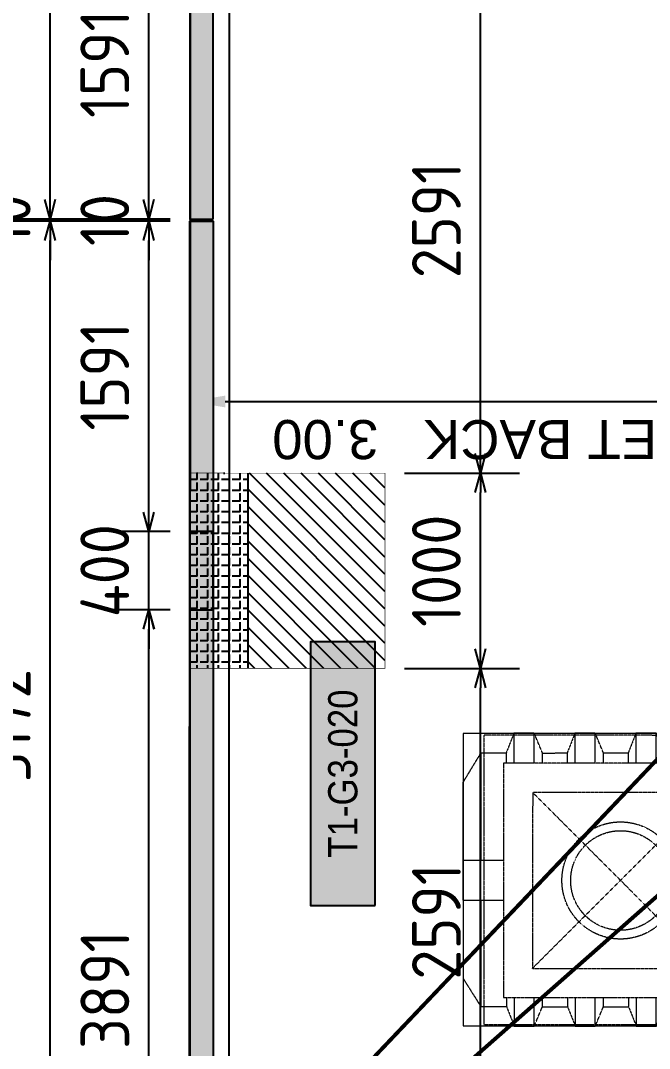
# Model space of a CAD drawing. Header units: centimetres. Extents: x -6122352 to 7132207, y -1694241 to 1947892.
# Drawn here: x 134102 to 137324, y -107326 to -102063 of the extents above; entities that cross this region are included whole.
import ezdxf
from ezdxf.enums import TextEntityAlignment as Align

# ---------------------------------------------------------------- set-up
doc = ezdxf.new("R2010")
doc.units = ezdxf.units.CM
doc.header["$MEASUREMENT"] = 0
doc.header["$PDMODE"] = 66
doc.header["$PDSIZE"] = 100
doc.linetypes.add('DASHED2', pattern=[0.375, 0.25, -0.125])
doc.linetypes.add('HIDDEN', pattern=[0.375, 0.25, -0.125])
for name, color, linetype, lineweight, true_color in [('08-Compound Wall-2', 6, 'Continuous', 25, 0xff00ff), ('23585-XR-AR-DAMAC PLOT LIMITS$0$1-End units', 7, 'Continuous', 5, 0xf8991e), ('23585-XR-AR-DAMAC PLOT LIMITS$0$1-Open Space', 7, 'Continuous', 5, 0x90cf5a)]:
    doc.layers.add(name, color=color, linetype=linetype, lineweight=lineweight, true_color=true_color)
for name, color, linetype in [('@MI-FOOTINGS', 7, 'Continuous'), ('@MI-REF LAYER', 7, 'Continuous'), ('@MI-TYPE-01', 30, 'Continuous'), ('@MI-TYPE-02', 6, 'Continuous'), ('PANEL-TAGS', 7, 'Continuous'), ('VD-WS-TEXT', 8, 'Continuous'), ('VD-WS-WATER TANK', 7, 'Continuous')]:
    doc.layers.add(name, color=color, linetype=linetype)
doc.layers.add('A-ANNO-TEXT', color=3, linetype='Continuous', lineweight=25)
doc.styles.add('PANELTAG_STYLE', font='arial.ttf')
doc.styles.add('Schueco-BEMSTIL', font='isocpeur.ttf', dxfattribs={"width": 0.9})
doc.styles.get("Standard").update_dxf_attribs({"font": 'arial.ttf'})
doc.dimstyles.new('MI- JWC-TXT-2.5 MM', dxfattribs={"dimscale": 1.5, "dimtxt": 2.5, "dimasz": 1, "dimexe": 2, "dimexo": 1, "dimgap": 1, "dimtad": 1, "dimdec": 0, "dimdsep": 46, "dimtxsty": 'Schueco-BEMSTIL', "dimblk": 'OPEN30', "dimcen": 0, "dimdle": 2, "dimclrd": 140, "dimclre": 8, "dimclrt": 40, "dimadec": 0, "dimazin": 2, "dimtfac": 1, "dimtdec": 0, "dimtix": 1, "dimtmove": 2, "dimatfit": 3, "dimldrblk": 'OPEN', "dimfxl": 2, "dimlwd": -1, "dimlwe": -1, "dimarcsym": 0})
doc.dimstyles.get("Standard").update_dxf_attribs({"dimtxt": 5, "dimasz": 0.5, "dimexe": 0.18, "dimexo": 0.0625, "dimgap": 0.09, "dimtad": 0, "dimtih": 1, "dimtoh": 1, "dimdec": 0, "dimzin": 0, "dimdsep": 46, "dimtxsty": 'Standard', "dimcen": 0.09, "dimadec": 0, "dimazin": 0, "dimtfac": 1, "dimtdec": 0, "dimtofl": 0, "dimtmove": 0, "dimatfit": 3, "dimfxl": 1, "dimtolj": 1, "dimtzin": 0, "dimarcsym": 0})

# ---------------------------------------------------------------- blocks, each defined once
blk = doc.blocks.new('23585-XR-AR-BOUNDARY WALLS AND SETBACKS')
at = {"layer": '08-Compound Wall-2'}
for points in [[(496545.2942134548, 2768939.473959669), (496562.9158801445, 2768923.328117771), (496568.9635689847, 2768929.928655439), (496573.0169715791, 2768934.352258272), (496577.0705717183, 2768938.776058423), (496581.1239700586, 2768943.199856612), (496585.1773700582, 2768947.623656611), (496589.2307700578, 2768952.047456612), (496593.2841700584, 2768956.471256611), (496597.3375700579, 2768960.895056612), (496601.3909715799, 2768965.318658272), (496607.5050130368, 2768971.991327045), (496589.8835430788, 2768988.137370344)], [(496545.1596726904, 2768939.327125022), (496580.5492999988, 2768906.899099999), (496580.6844134551, 2768907.046559668)]]:
    blk.add_lwpolyline(points, dxfattribs=at)
blk = doc.blocks.new('A$C9d9485f6')
at = {"layer": 'A-ANNO-TEXT', "rotation": 312.4881850805905}
blk.add_blockref('23585-XR-AR-BOUNDARY WALLS AND SETBACKS', (-2377088.534775567, -1504219.252137818), dxfattribs=at)
blk = doc.blocks.new('23585-XR-AR-DAMAC PLOT LIMITS')
at = {"layer": '23585-XR-AR-DAMAC PLOT LIMITS$0$1-End units', "color": 251, "true_color": 0x636466}
blk.add_lwpolyline([(496569.0373, 2768929.861099999), (496562.8545000004, 2768923.1131), (496545.1590999998, 2768939.3265), (496551.3422999997, 2768946.0747)], close=True, dxfattribs=at)
at = {"layer": '23585-XR-AR-DAMAC PLOT LIMITS$0$1-Open Space', "color": 251, "true_color": 0x636466}
blk.add_lwpolyline([(496562.8545000004, 2768923.1131), (496580.5493000001, 2768906.8991), (496578.5225, 2768904.6873), (496560.8280999996, 2768920.901699999), (496543.1322999997, 2768937.114499999), (496545.1590999998, 2768939.3265)], close=True, dxfattribs=at)
blk = doc.blocks.new('A$Cf093b529')
at = {"layer": 'A-ANNO-TEXT'}
blk.add_blockref('23585-XR-AR-DAMAC PLOT LIMITS', (-495391.9901121984, -2768603.441896566), dxfattribs=at)
blk = doc.blocks.new('WATER TANK-5G')
at = {"layer": 'VD-WS-WATER TANK', "color": 8, "linetype": 'HIDDEN', "lineweight": 0}
for p, q in [((-1250.001134479477, 750), (-1250.001134479477, -750)), ((-1250.001134479477, 750), (1250.001134479473, 750.0000000000073)), ((1250.001134479473, -750), (1250.001134479473, 750.0000000000073)), ((-1250.001134479477, 506.4072882397741), (-1159.487943448941, 649.9912085523538)), ((-1030.317381363468, 650.118273375927), (-1159.487943448941, 649.9912085523538)), ((-1030.33501070099, 650.0762170843009), (-1159.487943448028, 649.9912085537726)), ((-1159.487943448046, 104.2622760417398), (-1159.487943448046, 649.9912085537726)), ((-717.8173813634676, 650.3836400512264), (-846.9879434489412, 650.2565752276532)), ((-534.4881051635202, 650.3415837596003), (-405.3350107009901, 650.3415837596003)), ((-92.8350107009901, 650.2726107480521), (-221.9875152446839, 650.0289267772132)), ((219.6649892990063, 650.341583759604), (90.51189483647977, 650.341583759604)), ((532.1649892990099, 650.341583759604), (403.0118948364761, 650.341583759604)), ((844.6649892990099, 650.2327025967206), (715.5119202089954, 649.9890175606997)), ((1030.317381363468, 650.118273375927), (1159.487943448941, 649.9912085523538)), ((1030.33501070099, 650.0762170843009), (1159.487943448028, 649.9912085537726)), ((1159.487943448046, 104.2622760417398), (1159.487943448046, 649.9912085537726)), ((1250.001134479477, 506.4072882397704), (1159.487943448941, 649.9912085523538)), ((-1250.001134479477, 6.407288239774061), (-1250.001134479477, 506.4072882397741)), ((1250.001134479477, 6.407288239770423), (1250.001134479477, 506.4072882397704)), ((1250.001134479477, 6.407288239770423), (1250.001134479477, 506.4072882397704)), ((-1250.001134479477, 104.2622760417398), (-1250.001134479477, -97.85498780196576)), ((1250.001134479477, 104.2622760417398), (1250.001134479477, -97.85498780196576)), ((-1250.001134479477, 0), (-1250.001134479477, -500)), ((1250.001134479477, 0), (1250.001134479477, -500)), ((1250.001134479477, 0), (1250.001134479477, -500)), ((-1159.487943448941, -649.9666942819531), (-1159.487943448941, -97.85498780196576)), ((1159.487943448941, -649.4147271805778), (1159.487943448941, -97.85498780196576)), ((-1250.001134479477, -500), (-1159.487943448941, -649.9666942819531)), ((1250.001134479477, -500), (1159.487943448941, -649.4147271805778)), ((-1030.223625636183, -649.9259563589003), (-1159.487943448941, -649.9666942819531)), ((-717.8350107009901, -649.6186603031856), (-844.7006966823719, -649.7434578247448)), ((-532.1672582579631, -649.658416240407), (-405.3350107009901, -649.658416240407)), ((-92.80631768378589, -649.7273351141848), (-219.6666766012822, -649.9666942819567)), ((219.7076385924483, -649.7608572367899), (92.83288166340208, -649.7608572367899)), ((532.1649892990099, -649.4191101129363), (405.3327417420296, -649.6584162404033)), ((532.309836432134, -650.0063302019917), (532.1649892990099, -650.0066034984702)), ((844.6644062974592, -648.9922756636443), (717.8321587404789, -649.2315817911112)), ((1159.487943448941, -649.4147271805778), (1030.332741742033, -649.6584162404033)), ((1250.001134479473, -750), (-1250.001134479477, -750))]:
    blk.add_line(p, q, dxfattribs=at)
at = {"layer": 'VD-WS-WATER TANK', "color": 8, "linetype": 'HIDDEN', "lineweight": 0, "ltscale": 0.2}
for p, q in [((-5.37315663082699, 453.5452278794874), (894.6268433691729, -446.4547721205125)), ((894.626843369173, 453.5452278794874), (-5.373156630826884, -446.4547721205125))]:
    blk.add_line(p, q, dxfattribs=at)
at = {"layer": 'VD-WS-WATER TANK', "color": 8, "linetype": 'HIDDEN', "lineweight": 0}
for points in [[(-885.4456683969838, 104.2622760417325), (-886.4425025576202, 750.0000000000036), (-988.5597664013294, 750.0000000000036), (-1030.33501070099, 650.3415837596003), (-1030.33501070099, 104.2622760417325)], [(-988.5597664013294, 750.0000000000036), (-988.5597664013294, 104.2622760417325)], [(-846.0192791284171, 104.2622760417325), (-846.9881051635202, 650.3415837596003), (-886.4425025576202, 750.0000000000036)], [(-572.9456683969838, 104.2622760417362), (-573.9425025576202, 750.0000000000036), (-676.0597664013294, 750.0000000000036), (-717.8350107009901, 650.3415837596003), (-717.8350107009901, 104.2622760417362)], [(-676.0597664013294, 750.0000000000036), (-676.0597664013294, 104.2622760417362)], [(-533.5192791284171, 104.2622760417362), (-534.4881051635202, 650.3415837596003), (-573.9425025576202, 750.0000000000036)], [(-260.4456683969838, 104.2622760417362), (-261.4425025576202, 750.0000000000036), (-363.5597664013294, 750.0000000000036), (-405.3350107009901, 650.3415837596003), (-405.3350107009901, 104.2622760417362)], [(-363.5597664013294, 750.0000000000036), (-363.5597664013294, 104.2622760417362)], [(-221.0192791284171, 104.2622760417362), (-221.9881051635202, 650.3415837596003), (-261.4425025576202, 750.0000000000036)], [(51.26144853215979, 603.5452278794874), (51.05749744237983, 750.0000000000073), (-51.0597664013294, 750.0000000000073), (-92.8350107009901, 650.341583759604), (-92.8350107009901, 603.5452278794874)], [(-51.0597664013294, 750.0000000000073), (-51.0597664013294, 603.5452278794874)], [(90.57860255815893, 603.5452278794874), (90.51189483647977, 650.341583759604), (51.05749744237983, 750.0000000000073)], [(363.7614485321561, 603.5452278794874), (363.5574974423762, 750.0000000000073), (261.440233598667, 750.0000000000073), (219.6649892990063, 650.341583759604), (219.6649892990063, 603.5452278794874)], [(261.440233598667, 750.0000000000073), (261.440233598667, 603.5452278794874)], [(403.0786025581553, 603.5452278794874), (403.0118948364761, 650.341583759604), (363.5574974423762, 750.0000000000073)], [(676.2621950155126, 603.5452278794874), (676.0574974423798, 750.0000000000073), (573.9402335986706, 750.0000000000073), (532.1649892990099, 650.341583759604), (532.1649892990099, 603.5452278794874)], [(573.9402335986706, 750.0000000000073), (573.9402335986706, 603.5452278794874)], [(715.578602558159, 603.5452278794874), (715.5118948364798, 650.341583759604), (676.0574974423798, 750.0000000000073)], [(988.7835816781612, 603.5452278794874), (988.5574974423798, 750.0000000000073), (886.4402335986706, 750.0000000000073), (844.6649892990099, 650.341583759604), (844.6649892990099, 603.5452278794874)], [(886.4402335986706, 750.0000000000073), (886.4402335986706, 603.5452278794874)], [(1028.094918542531, 603.5452278794874), (1028.01189483648, 650.341583759604), (988.5574974423798, 750.0000000000073)], [(-155.373156630827, 104.2622760417398), (-1250.001134479477, 104.2622760417398), (-1250.001134479477, -97.85498780196576), (-155.373156630827, -97.85498780196576)], [(1044.626843369173, -97.85498780196576), (1250.001134479473, -97.85498780196576), (1250.001134479473, 104.2622760417398), (1044.626843369173, 104.2622760417398)], [(-1030.33501070099, -97.85498780197304), (-1030.33501070099, -649.658416240407), (-988.5597664013294, -750.0000000000036), (-884.1216556521795, -750.0000000000036), (-844.6672582579631, -649.658416240407), (-845.6347846805875, -97.85498780197304)], [(-988.5597664013294, -97.85498780197304), (-988.5597664013294, -750.0000000000036)], [(-884.1216556521795, -750.0000000000036), (-885.1173801805053, -97.85498780197304)], [(-717.8350107009901, -97.8549878019694), (-717.8350107009901, -649.658416240407), (-676.0597664013294, -750.0000000000036), (-571.6216556521795, -750.0000000000036), (-532.1672582579631, -649.658416240407), (-533.1347846805875, -97.8549878019694)], [(-676.0597664013294, -97.8549878019694), (-676.0597664013294, -750.0000000000036)], [(-571.6216556521795, -750.0000000000036), (-572.6173801805053, -97.8549878019694)], [(-405.3350107009901, -97.8549878019694), (-405.3350107009901, -649.658416240407), (-363.5597664013294, -750.0000000000036), (-259.1216556521795, -750.0000000000036), (-219.6672582579631, -649.658416240407), (-220.6347846805875, -97.8549878019694)], [(-363.5597664013294, -97.8549878019694), (-363.5597664013294, -750.0000000000036)], [(-259.1216556521795, -750.0000000000036), (-260.1173801805053, -97.8549878019694)], [(-92.8350107009901, -596.4547721205126), (-92.8350107009901, -649.6584162404033), (-51.0597664013294, -750), (53.37834434781689, -750), (92.83274174203325, -649.6584162404033), (92.76007233241864, -596.4547721205126)], [(-51.0597664013294, -596.4547721205126), (-51.0597664013294, -750)], [(53.37834434781689, -750), (53.17005371042653, -596.4547721205126)], [(219.6649892990063, -596.4547721205126), (219.6649892990063, -649.6584162404033), (261.440233598667, -750), (365.8783443478133, -750), (405.3327417420296, -649.6584162404033), (405.260072332415, -596.4547721205126)], [(261.440233598667, -596.4547721205126), (261.440233598667, -750)], [(365.8783443478133, -750), (365.6700537104251, -596.4547721205126)], [(532.1649892990099, -596.4547721205126), (532.1649892990099, -649.6584162404033), (573.9402335986706, -750), (678.3783443478205, -750), (717.8327417420369, -649.6584162404033), (717.7600723324223, -596.4547721205126)], [(573.9402335986706, -596.4547721205126), (573.9402335986706, -750)], [(678.3783443478205, -750), (678.1694037942582, -596.4547721205126)], [(844.6649892990063, -596.4547721205126), (844.6649892990063, -649.6584162404033), (886.440233598667, -750), (990.8783443478169, -750), (1030.332741742033, -649.6584162404033), (1030.239455022863, -596.4547721205126)], [(886.440233598667, -596.4547721205126), (886.440233598667, -750)], [(990.8783443478169, -750), (990.6439045426397, -596.4547721205126)]]:
    blk.add_lwpolyline(points, dxfattribs=at)
at = {"layer": 'VD-WS-WATER TANK', "color": 8, "linetype": 'HIDDEN', "lineweight": 0, "ltscale": 0.2}
for points in [[(-255.373156630827, -739.6584162404033), (1144.626843369173, -739.6584162404033), (1144.626843369173, 740.341583759604), (-255.373156630827, 740.341583759604)], [(-155.373156630827, -596.4547721205126), (1044.626843369173, -596.4547721205126), (1044.626843369173, 603.5452278794874), (-155.373156630827, 603.5452278794874)], [(-5.373156630826998, -446.4547721205126), (894.626843369173, -446.4547721205126), (894.626843369173, 453.5452278794874), (-5.373156630826998, 453.5452278794874)]]:
    blk.add_lwpolyline(points, close=True, dxfattribs=at)
at = {"layer": 'VD-WS-WATER TANK', "color": 8, "linetype": 'HIDDEN', "lineweight": 0}
for radius in [300, 255]:
    blk.add_circle((444.626843369173, 3.545227879487356), radius, dxfattribs=at)
blk = doc.blocks.new('A$Ceb9e94c1')
at = {"color": 1, "true_color": 0xeb0000, "const_width": 0.002999999999999999, "elevation": -6.17216293373952e-09}
blk.add_lwpolyline([(57.15008996985853, 0.0001124751288443804), (51.1500851358287, 7.498310878872871e-05), (45.15008030319586, 3.749225288629532e-05), (39.15007546870038, 2.328306436538696e-10), (33.15008298167959, 0.000245081027969718), (27.15007814904675, 0.0002075911033898592), (21.15007331501693, 0.0001700981520116329), (15.15006848284975, 0.0001326084602624178), (9.150063649285585, 9.511574171483517e-05), (0.0001499662175774574, 7.631350308656693e-05), (-4.656612873077393e-10, 24.00009564729407), (9.150196255650371, 24.00010210438631), (15.150053629186, 24.00000447989441), (21.15005846368149, 24.00004197331145), (27.15006329584867, 24.0000794630032), (33.15006812987849, 24.00011695548892), (39.15007296251133, 24.00015444681048), (45.15007779700682, 24.00019193906337), (51.15021774265915, 24.0000819703564), (57.15007511759177, 23.99998434912413), (66.30226173065603, 24.00018696463667), (66.30269426945597, 0.0001552847679704428)], close=True, dxfattribs=at)
at = {"layer": 'VD-WS-TEXT', "xscale": 0.0009999999999999996, "yscale": 0.0009999999999999996, "zscale": 0.0009999999999999996, "rotation": 359.9999831085835}
blk.add_blockref('WATER TANK-5G', (63.65228272136301, 21.99018400092609, -6.172162596103219e-09), dxfattribs=at)
blk = doc.blocks.new('*D447')
at = {"color": 0, "lineweight": -2, "transparency": 16777216}
for p, q in [((494380.5334508239, 2767879.424846213, 5.55048642961565e-09), (494380.5334508239, 2767879.75549553, 5.55048642961565e-09)), ((494383.5333295516, 2767879.441321992, 5.55048642961565e-09), (494383.5333295516, 2767879.75549553, 5.55048642961565e-09)), ((494383.3533295516, 2767879.57549553, 5.55048642961565e-09), (494380.7134508239, 2767879.57549553, 5.55048642961565e-09))]:
    blk.add_line(p, q, dxfattribs=at)
at = {"color": 0, "transparency": 16777216}
for points in [[(494380.7134508239, 2767879.60549553, 5.55048642961565e-09), (494380.7134508239, 2767879.54549553, 5.55048642961565e-09), (494380.5334508239, 2767879.57549553, 5.55048642961565e-09)], [(494383.3533295516, 2767879.60549553, 5.55048642961565e-09), (494383.3533295516, 2767879.54549553, 5.55048642961565e-09), (494383.5333295516, 2767879.57549553, 5.55048642961565e-09)]]:
    blk.add_solid(points, dxfattribs=at)
at = {"layer": 'Defpoints', "color": 0, "transparency": 16777216}
for p in [(494380.5334508239, 2767879.57549553, 5.55048642961565e-09), (494383.5333295516, 2767879.378821992, -6.17216293373952e-09), (494380.5334508239, 2767879.362346213, 5.55048642961565e-09)]:
    blk.add_point(p, dxfattribs=at)
at = {"color": 0, "transparency": 16777216, "insert": (494382.0333901877, 2767879.768974384, 5.55048642961565e-09), "char_height": 0.2, "attachment_point": 5}
blk.add_mtext('\\A1;SET BACK   3.00', dxfattribs=at)
blk = doc.blocks.new('RCC COPING')
at = {"layer": '@MI-TYPE-01', "transparency": 33554679}
h = blk.add_hatch(color=8, dxfattribs=at)
h.dxf.hatch_style = 1
h.paths.add_polyline_path([(60.00000000000364, 200), (-59.99999999999636, 200), (-59.99999999999636, -200), (60.00000000000364, -200)])
at = {"layer": '@MI-TYPE-01', "color": 30}
blk.add_lwpolyline([(-59.99999999999636, 200), (60.00000000000364, 200), (60.00000000000364, -200), (-59.99999999999636, -200)], close=True, dxfattribs=at)
blk = doc.blocks.new('31309MM')
at = {"layer": '@MI-TYPE-01', "transparency": 33554679}
h = blk.add_hatch(color=30, dxfattribs=at)
h.dxf.hatch_style = 1
h.paths.add_polyline_path([(0, 120.0000000000582), (5581.866123049753, 120.0000000000582), (5581.866123049753, 0), (0, 0)])
h.paths.add_polyline_path([(5591.866123044863, -1.164153218269348e-10), (12763.97374439728, -1.164153218269348e-10), (12763.97374439752, 120.0000000000582), (5591.866123044863, 120)])
h.paths.add_polyline_path([(12773.97374439193, 120), (18355.62019030144, 119.9999999999418), (18355.62019030168, -0.1500736206653528), (12773.97374439193, -0.1500736207235605)])
h.paths.add_polyline_path([(18365.71023449278, -0.1500736205489375), (23537.39638165059, -0.1500736205489375), (23537.39638165035, 119.9999999999418), (18365.71023449278, 119.9999999999418)])
h.paths.add_polyline_path([(23547.39638164593, 120), (30719.50400295644, 120), (30719.50400295644, -5.820766091346741e-11), (23547.39638164593, -5.820766091346741e-11)])
h.paths.add_polyline_path([(30729.50400295085, 0), (36309.33053738088, -5.820766091346741e-11), (36309.33053738088, 119.9999662167393), (30729.50400295109, 119.9999662167975)])
at = {"layer": '@MI-TYPE-01', "color": 30}
for points in [[(18365.71023449278, -0.1500736205489375), (23537.39638165059, -0.1500736205489375), (23537.39638165035, 119.9999999999418), (18365.71023449278, 119.9999999999418)], [(23547.39638164593, 120), (30719.50400295644, 120), (30719.50400295644, -5.820766091346741e-11), (23547.39638164593, -5.820766091346741e-11)]]:
    blk.add_lwpolyline(points, close=True, dxfattribs=at)
at = {"layer": '@MI-TYPE-01', "color": 240, "true_color": 0xed1f24, "rotation": 89.95700707059105}
blk.add_blockref('RCC COPING', (21746.87937344657, 59.99998310842784), dxfattribs=at)
blk = doc.blocks.new('A$Ceca04276')
at = {"layer": '@MI-TYPE-01', "color": 30, "rotation": 89.98971944707202}
blk.add_blockref('31309MM', (0.4863932078296784, 9.943239066810747), dxfattribs=at)
blk = doc.blocks.new('T1-FOOTING')
at = {"transparency": 33554679}
h = blk.add_hatch(dxfattribs=at)
h.set_pattern_fill('ANGLE', color=256, scale=500)
h.set_pattern_definition([(0, (0, 0), (0, 137.5), [100, -37.5]), (90, (0, 0), (-137.5, 8.419446744138054e-15), [100, -37.5])])
h.paths.add_polyline_path([(-500, -300.0000000000218), (499.9999999999964, -300.0000000000218), (499.9999999999964, -1.818989403545856e-11), (-500, -1.818989403545856e-11)])
h.paths.add_polyline_path([(-499.75, -299.7500000000218), (499.7499999999964, -299.7500000000218), (499.7499999999964, -0.2500000000181899), (-499.75, -0.2500000000181899)], flags=16)
h = blk.add_hatch(dxfattribs=at)
h.set_pattern_fill('ANGLE', color=8, scale=200)
h.set_pattern_definition([(0, (0, 0), (0, 55.00000000000001), [40, -15]), (90, (0, 0), (-55.00000000000001, 3.367778697655222e-15), [40, -15])])
h.paths.add_polyline_path([(500.0000000000025, -300.0000000000218), (500.0000000000035, -1.818989403545856e-11), (-500, -1.816147232602816e-11), (-499.9999999999989, -300.0000000000291)])
h = blk.add_hatch(dxfattribs=at)
h.set_pattern_fill('ANSI31', color=8, scale=500)
h.set_pattern_definition([(45, (0, 0), (-44.19417382415922, 44.19417382415922), [])])
h.paths.add_polyline_path([(500, -1000.000000000015), (500.0000000000025, -300.0000000000218), (-499.9999999999989, -300.000000000029), (-499.9999999999964, -1000.000000000011)])
at = {"layer": '@MI-TYPE-01', "color": 240, "linetype": 'DASHED2', "true_color": 0xed1f24}
blk.add_line((-500.0000000000073, -300.0000000000291), (499.9999999999964, -300.0000000000218), dxfattribs=at)
at = {"layer": '@MI-TYPE-01', "color": 240, "true_color": 0xed1f24, "const_width": 2.5}
blk.add_lwpolyline([(-500, -1.818989403545856e-11), (500.0000000000036, -1.818989403545856e-11), (500, -1000.000000000015), (-499.9999999999964, -1000.000000000011)], close=True, dxfattribs=at)
blk = doc.blocks.new('_Open30')
at = {"color": 0, "linetype": 'ByBlock', "lineweight": -2}
for p, q in [((-1, 0.26794919), (0, 0)), ((0, 0), (-1, -0.26794919)), ((0, 0), (-1, 0))]:
    blk.add_line(p, q, dxfattribs=at)
blk = doc.blocks.new('*D1298')
at = {"color": 8, "transparency": 16777216}
for p, q in [((-103.7638274367344, -18615.93952975753), (-919.3445929939977, -18615.93952975753)), ((-104.685205308781, -23787.62559483986), (-919.3445929939966, -23787.62559483986))]:
    blk.add_line(p, q, dxfattribs=at)
at = {"color": 140, "transparency": 16777216}
blk.add_line((-719.3445929939965, -23687.62559483986), (-719.3445929939975, -18715.93952975753), dxfattribs=at)
at = {"layer": 'Defpoints', "color": 0, "transparency": 16777216}
for p in [(-719.3445929939976, -18615.93952975753), (-3.76382743673441, -18615.93952975753), (-4.685205308780947, -23787.62559483986)]:
    blk.add_point(p, dxfattribs=at)
at = {"color": 140, "transparency": 16777216, "xscale": 100, "yscale": 100, "zscale": 100}
for p, rotation in [((-719.3445929939976, -18615.93952975753), 90), ((-719.3445929939965, -23787.62559483986), 270)]:
    blk.add_blockref('_Open30', p, dxfattribs=dict(at, rotation=rotation))
at = {"color": 40, "transparency": 16777216, "insert": (-944.3445929940028, -21201.78256229869), "char_height": 250, "attachment_point": 5, "rotation": 90, "style": 'Schueco-BEMSTIL'}
blk.add_mtext('5172', dxfattribs=at)
blk = doc.blocks.new('_Open')
at = {"color": 0, "linetype": 'ByBlock', "lineweight": -2}
for p, q in [((-1, 0.1666666666666667), (0, 0)), ((-1, -0.1666666666666667), (0, 0)), ((0, 0), (-1, 0))]:
    blk.add_line(p, q, dxfattribs=at)
blk = doc.blocks.new('*D1299')
at = {"color": 140, "transparency": 16777216}
for p, q in [((-719.3445929939987, -18505.93955665773), (-719.3445929939987, -18405.93955665773)), ((-719.3445929939987, -18615.93952975753), (-719.3445929939987, -18605.93955665773)), ((-719.3445929939986, -18715.93952975753), (-719.3445929939986, -18815.93952975753))]:
    blk.add_line(p, q, dxfattribs=at)
at = {"color": 8, "transparency": 16777216}
for p, q in [((-103.6119722374448, -18605.93955665773), (-919.3445929939988, -18605.93955665773)), ((-103.7638274367353, -18615.93952975753), (-919.3445929939988, -18615.93952975753))]:
    blk.add_line(p, q, dxfattribs=at)
at = {"layer": 'Defpoints', "color": 0, "transparency": 16777216}
for p in [(-719.3445929939987, -18605.93955665773), (-3.763827436735251, -18615.93952975753), (-3.611972237444756, -18605.93955665773)]:
    blk.add_point(p, dxfattribs=at)
at = {"color": 140, "transparency": 16777216, "xscale": 100, "yscale": 100, "zscale": 100}
for p, rotation in [((-719.3445929939987, -18605.93955665773), 270), ((-719.3445929939987, -18615.93952975753), 90)]:
    blk.add_blockref('_Open30', p, dxfattribs=dict(at, rotation=rotation))
at = {"color": 40, "transparency": 16777216, "insert": (-944.3445929940038, -18610.93954320763), "char_height": 250, "attachment_point": 5, "rotation": 90, "style": 'Schueco-BEMSTIL'}
blk.add_mtext('10', dxfattribs=at)
blk = doc.blocks.new('*D1300')
at = {"color": 8, "transparency": 16777216}
for p, q in [((-102.3342030398991, -11433.83204916969), (-919.3445929940007, -11433.83204916969)), ((-103.6119722374448, -18605.93955665773), (-919.3445929939991, -18605.93955665773))]:
    blk.add_line(p, q, dxfattribs=at)
at = {"color": 140, "transparency": 16777216}
blk.add_line((-719.344592993999, -18505.93955665773), (-719.3445929940004, -11533.83204916969), dxfattribs=at)
at = {"layer": 'Defpoints', "color": 0, "transparency": 16777216}
for p in [(-719.3445929940005, -11433.83204916969), (-2.334203039899107, -11433.83204916969), (-3.611972237444759, -18605.93955665773)]:
    blk.add_point(p, dxfattribs=at)
at = {"color": 140, "transparency": 16777216, "xscale": 100, "yscale": 100, "zscale": 100}
for p, rotation in [((-719.3445929940005, -11433.83204916969), 90), ((-719.344592993999, -18605.93955665773), 270)]:
    blk.add_blockref('_Open30', p, dxfattribs=dict(at, rotation=rotation))
at = {"color": 40, "transparency": 16777216, "insert": (-944.3445929940038, -15019.8858029137), "char_height": 250, "attachment_point": 5, "rotation": 90, "style": 'Schueco-BEMSTIL'}
blk.add_mtext('7172', dxfattribs=at)
blk = doc.blocks.new('*D1311')
at = {"color": 8, "transparency": 16777216}
for p, q in [((-103.8183149758764, -20606.50152562561), (-413.2810407792363, -20606.50152562561)), ((-104.8117136044239, -24497.71556937033), (-413.2810407792354, -24497.71556937033))]:
    blk.add_line(p, q, dxfattribs=at)
at = {"color": 140, "transparency": 16777216}
blk.add_line((-213.2810407792353, -24397.71556937033), (-213.2810407792362, -20706.50152562561), dxfattribs=at)
at = {"layer": 'Defpoints', "color": 0, "transparency": 16777216}
for p in [(-213.2810407792362, -20606.50152562561), (-3.81831497587636, -20606.50152562561), (-4.81171360442388, -24497.71556937033)]:
    blk.add_point(p, dxfattribs=at)
at = {"color": 140, "transparency": 16777216, "xscale": 100, "yscale": 100, "zscale": 100}
for p, rotation in [((-213.2810407792362, -20606.50152562561), 90), ((-213.2810407792353, -24497.71556937033), 270)]:
    blk.add_blockref('_Open30', p, dxfattribs=dict(at, rotation=rotation))
at = {"color": 40, "transparency": 16777216, "insert": (-438.2810407792421, -22552.10854749797), "char_height": 250, "attachment_point": 5, "rotation": 90, "style": 'Schueco-BEMSTIL'}
blk.add_mtext('3891', dxfattribs=at)
blk = doc.blocks.new('*D1312')
at = {"color": 140, "transparency": 16777216}
for p, q in [((-214.3153052969166, -20106.50159113454), (-214.3153052969167, -20006.50159113454)), ((-214.3153052969165, -20606.50152562561), (-214.3153052969166, -20206.50159113454)), ((-214.3153052969165, -20706.50152562561), (-214.3153052969165, -20806.50152562561))]:
    blk.add_line(p, q, dxfattribs=at)
at = {"color": 8, "transparency": 16777216}
for p, q in [((-104.0471989850128, -20206.50159113454), (-414.3153052969167, -20206.50159113454)), ((-103.8183149758799, -20606.50152562561), (-414.3153052969166, -20606.50152562561))]:
    blk.add_line(p, q, dxfattribs=at)
at = {"layer": 'Defpoints', "color": 0, "transparency": 16777216}
for p in [(-214.3153052969166, -20206.50159113454), (-4.047198985012766, -20206.50159113454), (-3.818314975879824, -20606.50152562561)]:
    blk.add_point(p, dxfattribs=at)
at = {"color": 140, "transparency": 16777216, "xscale": 100, "yscale": 100, "zscale": 100}
for p, rotation in [((-214.3153052969166, -20206.50159113454), 270), ((-214.3153052969165, -20606.50152562561), 90)]:
    blk.add_blockref('_Open30', p, dxfattribs=dict(at, rotation=rotation))
at = {"color": 40, "transparency": 16777216, "insert": (-439.3153052969223, -20406.50155838007), "char_height": 250, "attachment_point": 5, "rotation": 90, "style": 'Schueco-BEMSTIL'}
blk.add_mtext('400', dxfattribs=at)
blk = doc.blocks.new('*D1343')
at = {"color": 8, "transparency": 16777216}
for p, q in [((-103.7638274367314, -18615.93952975753), (-414.3153052969209, -18615.93952975753)), ((-104.0471989850093, -20206.50159113453), (-414.3153052969206, -20206.50159113453))]:
    blk.add_line(p, q, dxfattribs=at)
at = {"color": 140, "transparency": 16777216}
blk.add_line((-214.3153052969206, -20106.50159113453), (-214.3153052969209, -18715.93952975753), dxfattribs=at)
at = {"layer": 'Defpoints', "color": 0, "transparency": 16777216}
for p in [(-214.3153052969209, -18615.93952975753), (-3.763827436731427, -18615.93952975753), (-4.047198985009302, -20206.50159113453)]:
    blk.add_point(p, dxfattribs=at)
at = {"color": 140, "transparency": 16777216, "xscale": 100, "yscale": 100, "zscale": 100}
for p, rotation in [((-214.3153052969209, -18615.93952975753), 90), ((-214.3153052969205, -20206.50159113453), 270)]:
    blk.add_blockref('_Open30', p, dxfattribs=dict(at, rotation=rotation))
at = {"color": 40, "transparency": 16777216, "insert": (-439.3153052969262, -19411.22056044603), "char_height": 250, "attachment_point": 5, "rotation": 90, "style": 'Schueco-BEMSTIL'}
blk.add_mtext('1591', dxfattribs=at)
blk = doc.blocks.new('*D1285')
at = {"color": 140, "transparency": 16777216}
for p, q in [((-214.3153052969136, -18505.93955665772), (-214.3153052969137, -18405.93955665772)), ((-214.3153052969136, -18615.93952975753), (-214.3153052969136, -18605.93955665772)), ((-214.3153052969136, -18715.93952975753), (-214.3153052969136, -18815.93952975753))]:
    blk.add_line(p, q, dxfattribs=at)
at = {"color": 8, "transparency": 16777216}
for p, q in [((-103.611972237441, -18605.93955665772), (-414.3153052969137, -18605.93955665772)), ((-103.7638274367314, -18615.93952975753), (-414.3153052969136, -18615.93952975753))]:
    blk.add_line(p, q, dxfattribs=at)
at = {"layer": 'Defpoints', "color": 0, "transparency": 16777216}
for p in [(-214.3153052969136, -18605.93955665772), (-3.763827436731427, -18615.93952975753), (-3.611972237440936, -18605.93955665772)]:
    blk.add_point(p, dxfattribs=at)
at = {"color": 140, "transparency": 16777216, "xscale": 100, "yscale": 100, "zscale": 100}
for p, rotation in [((-214.3153052969136, -18605.93955665772), 270), ((-214.3153052969136, -18615.93952975753), 90)]:
    blk.add_blockref('_Open30', p, dxfattribs=dict(at, rotation=rotation))
at = {"color": 40, "transparency": 16777216, "insert": (-439.3153052969188, -18610.93954320762), "char_height": 250, "attachment_point": 5, "rotation": 90, "style": 'Schueco-BEMSTIL'}
blk.add_mtext('10', dxfattribs=at)
blk = doc.blocks.new('*D1286')
at = {"color": 8, "transparency": 16777216}
for p, q in [((-103.1785270709761, -17015.37752203634), (-414.3153052969141, -17015.37752203634)), ((-103.611972237441, -18605.93955665772), (-414.3153052969138, -18605.93955665772))]:
    blk.add_line(p, q, dxfattribs=at)
at = {"color": 140, "transparency": 16777216}
blk.add_line((-214.3153052969137, -18505.93955665772), (-214.3153052969141, -17115.37752203634), dxfattribs=at)
at = {"layer": 'Defpoints', "color": 0, "transparency": 16777216}
for p in [(-214.3153052969141, -17015.37752203634), (-3.178527070976029, -17015.37752203634), (-3.611972237440936, -18605.93955665772)]:
    blk.add_point(p, dxfattribs=at)
at = {"color": 140, "transparency": 16777216, "xscale": 100, "yscale": 100, "zscale": 100}
for p, rotation in [((-214.3153052969141, -17015.37752203634), 90), ((-214.3153052969137, -18605.93955665772), 270)]:
    blk.add_blockref('_Open30', p, dxfattribs=dict(at, rotation=rotation))
at = {"color": 40, "transparency": 16777216, "insert": (-439.3153052969189, -17810.65853934703), "char_height": 250, "attachment_point": 5, "rotation": 90, "style": 'Schueco-BEMSTIL'}
blk.add_mtext('1591', dxfattribs=at)
blk = doc.blocks.new('*D1363')
at = {"color": 8, "transparency": 16777216}
for p, q in [((1095.979557706975, -20906.67689056305), (1684.68492526375, -20906.67689056305)), ((1094.204839292684, -23497.89072144452), (1684.68492526375, -23497.89072144452))]:
    blk.add_line(p, q, dxfattribs=at)
at = {"color": 140, "transparency": 16777216}
blk.add_line((1484.68492526375, -23397.89072144452), (1484.68492526375, -21006.67689056305), dxfattribs=at)
at = {"layer": 'Defpoints', "color": 0, "transparency": 16777216}
for p in [(995.9795577069749, -20906.67689056305), (1484.684925263749, -20906.67689056305), (994.2048392926843, -23497.89072144452)]:
    blk.add_point(p, dxfattribs=at)
at = {"color": 140, "transparency": 16777216, "xscale": 100, "yscale": 100, "zscale": 100}
for p, rotation in [((1484.684925263749, -20906.67689056305), 90), ((1484.68492526375, -23497.89072144452), 270)]:
    blk.add_blockref('_Open30', p, dxfattribs=dict(at, rotation=rotation))
at = {"color": 40, "transparency": 16777216, "insert": (1259.684925263743, -22202.28380600378), "char_height": 250, "attachment_point": 5, "rotation": 90, "style": 'Schueco-BEMSTIL'}
blk.add_mtext('2591', dxfattribs=at)
blk = doc.blocks.new('*D1364')
at = {"color": 8, "transparency": 16777216}
for p, q in [((1096.154897588017, -19906.67690593509), (1684.68492526375, -19906.67690593509)), ((1095.979557706975, -20906.67689056305), (1684.68492526375, -20906.67689056305))]:
    blk.add_line(p, q, dxfattribs=at)
at = {"color": 140, "transparency": 16777216}
blk.add_line((1484.68492526375, -20806.67689056305), (1484.68492526375, -20006.67690593509), dxfattribs=at)
at = {"layer": 'Defpoints', "color": 0, "transparency": 16777216}
for p in [(996.1548975880175, -19906.67690593509), (1484.68492526375, -19906.67690593509), (995.9795577069749, -20906.67689056305)]:
    blk.add_point(p, dxfattribs=at)
at = {"color": 140, "transparency": 16777216, "xscale": 100, "yscale": 100, "zscale": 100}
for p, rotation in [((1484.68492526375, -19906.67690593509), 90), ((1484.68492526375, -20906.67689056305), 270)]:
    blk.add_blockref('_Open30', p, dxfattribs=dict(at, rotation=rotation))
at = {"color": 40, "transparency": 16777216, "insert": (1259.684925263744, -20406.67689824906), "char_height": 250, "attachment_point": 5, "rotation": 90, "style": 'Schueco-BEMSTIL'}
blk.add_mtext('1000', dxfattribs=at)
blk = doc.blocks.new('*D1365')
at = {"color": 8, "transparency": 16777216}
for p, q in [((1096.619345611906, -17315.55288693868), (1684.68492526375, -17315.55288693868)), ((1096.154897588017, -19906.67690593509), (1684.68492526375, -19906.67690593509))]:
    blk.add_line(p, q, dxfattribs=at)
at = {"color": 140, "transparency": 16777216}
blk.add_line((1484.68492526375, -19806.67690593509), (1484.68492526375, -17415.55288693868), dxfattribs=at)
at = {"layer": 'Defpoints', "color": 0, "transparency": 16777216}
for p in [(996.6193456119056, -17315.55288693868), (1484.68492526375, -17315.55288693868), (996.1548975880175, -19906.67690593509)]:
    blk.add_point(p, dxfattribs=at)
at = {"color": 140, "transparency": 16777216, "xscale": 100, "yscale": 100, "zscale": 100}
for p, rotation in [((1484.68492526375, -17315.55288693868), 90), ((1484.68492526375, -19906.67690593509), 270)]:
    blk.add_blockref('_Open30', p, dxfattribs=dict(at, rotation=rotation))
at = {"color": 40, "transparency": 16777216, "insert": (1259.684925263744, -18611.11489643688), "char_height": 250, "attachment_point": 5, "rotation": 90, "style": 'Schueco-BEMSTIL'}
blk.add_mtext('2591', dxfattribs=at)
blk = doc.blocks.new('M3 REF WITH TABLES')
at = {"color": 1}
for points, const_width in [([(150.205946641101, 128.4317175084725), (146.4893651941093, 128.0285748476163), (123.299064669176, 102.7194816619158), (121.3066007388406, 104.5475220000371), (123.299064669176, 102.7194816619158), (105.6650739989127, 83.47435318119824), (105.5925103422487, 79.76300930185243)], 0.02), ([(87.86787457211176, 95.81188497133553), (92.86501128558302, 96.00174896838143), (102.6517930580885, 87.05814857548103), (102.9057066669338, 87.3314173198305), (102.6517930580885, 87.05814857548103), (105.0104215574102, 84.87076360313222), (105.357417878462, 79.83010087162256)], 0.01999999999999999)]:
    blk.add_lwpolyline(points, dxfattribs=dict(at, const_width=const_width))
blk = doc.blocks.new('PANELTAG')
at = {"layer": 'PANEL-TAGS', "color": 1}
blk.add_lwpolyline([(-13.49999999999989, -3.300000000000182), (13.50000000000011, -3.300000000000182), (13.50000000000011, 3.299999999999727), (-13.49999999999989, 3.299999999999727)], close=True, dxfattribs=at)
at = {"layer": 'PANEL-TAGS', "color": 40, "true_color": 0xffd700}
blk.add_solid([(-13.49999999999989, -3.300000000000182), (13.50000000000011, -3.300000000000182), (-13.49999999999989, 3.299999999999727), (13.50000000000011, 3.299999999999727)], dxfattribs=at)
at = {"layer": 'PANEL-TAGS', "color": 5, "style": 'PANELTAG_STYLE', "width": 0.85}
blk.add_attdef('TAGNO', text='', height=3, dxfattribs=at).set_placement((1.13686837721616e-13, -4.547473508864641e-13), align=Align.MIDDLE)
blk = doc.blocks.new('A$Cc8c38916')
at = {"color": 1, "true_color": 0xeb0000, "const_width": 0.003, "elevation": -6.17216293373952e-09}
blk.add_lwpolyline([(57.15008997090627, 1.311392617411911), (51.15008513635257, 1.311355125159025), (45.15008030406898, 1.311317634303123), (39.15007546951529, 1.311280142050236), (33.15008298226167, 1.311525223311037), (27.15007814980345, 1.311487732920796), (21.15007331589004, 1.311450240667909), (15.15006848296616, 1.311412750277668), (9.150063649402, 1.311375257559121), (0.0001499663339927793, 1.311356455553323), (0, 25.31137578934431), (9.150196256290656, 25.31138224620372), (15.1500536299427, 25.31128462171182), (21.15005846385611, 25.31132211489603), (27.15006329672178, 25.31135960528627), (33.15006813075161, 25.31139709753916), (39.15007296251133, 25.31143458886072), (45.15007779706502, 25.31147208111361), (51.1502177438233, 25.31136211240664), (57.15007511846488, 25.31126449117437), (66.30226173094707, 25.31146710645407), (66.30269427038729, 1.311435427051038)], close=True, dxfattribs=at)
dim = blk.add_linear_dim(base=(63.30246690352215, 20.85281896032393, 5.55048642961565e-09), p1=(66.30234563123668, 20.65614542271942, -6.17216293373952e-09), p2=(63.30246690352215, 20.63966964371502, 5.55048642961565e-09), text='SET BACK   <>', dimstyle='Standard', override={"dimtxt": 0.2, "dimtad": 1, "dimtih": 0, "dimdec": 2})
dim.commit()
dim.dimension.update_dxf_attribs({"geometry": '*D447', "text_midpoint": (64.80240626737941, 21.04629781423137, 5.55048642961565e-09), "insert": (-494317.2309839203, -2767858.72267657)})
blk = doc.blocks.new('T1-PARTITION PLAN')
at = {"layer": '@MI-FOOTINGS', "color": 240, "true_color": 0xed1f24, "rotation": 89.98995376478538}
blk.add_blockref('T1-FOOTING', (-3.932756980473641, -20406.50155836804), dxfattribs=at)
at = {"layer": '@MI-TYPE-02', "xscale": -1, "rotation": 359.9795117387576}
blk.add_blockref('A$Ceca04276', (-7.324294468271546, -42163.27897696203), dxfattribs=at)
for base, p1, p2, picture, middle in [((-719.3445929940005, -11433.83204916969), (-3.611972237444757, -18605.93955665772), (-2.334203039899106, -11433.83204916969), '*D1300', (-944.3445929940038, -15019.8858029137)), ((-214.3153052969141, -17015.37752203634), (-3.611972237440934, -18605.93955665772), (-3.178527070976028, -17015.37752203633), '*D1286', (-439.3153052969189, -17810.65853934703)), ((1484.68492526375, -17315.55288693868), (996.1548975880171, -19906.67690593508), (996.6193456119051, -17315.55288693867), '*D1365', (1259.684925263744, -18611.11489643688)), ((-719.3445929939987, -18605.93955665773), (-3.763827436735249, -18615.93952975752), (-3.611972237444754, -18605.93955665772), '*D1299', (-944.3445929940038, -18610.93954320763)), ((-214.3153052969136, -18605.93955665772), (-3.763827436731425, -18615.93952975752), (-3.611972237440934, -18605.93955665772), '*D1285', (-439.3153052969188, -18610.93954320762)), ((-719.3445929939976, -18615.93952975753), (-4.685205308780946, -23787.62559483985), (-3.763827436734409, -18615.93952975752), '*D1298', (-944.3445929940028, -21201.78256229869)), ((-214.3153052969245, -18615.93952975755), (-4.047198985009301, -20206.50159113453), (-3.763827436731425, -18615.93952975752), '*D1343', (-439.3153052969262, -19411.22056044603)), ((-214.3153052969166, -20206.50159113454), (-3.818314975879822, -20606.5015256256), (-4.047198985012765, -20206.50159113453), '*D1312', (-439.3153052969223, -20406.50155838007)), ((-213.2810407792362, -20606.50152562561), (-4.811713604423878, -24497.71556937032), (-3.818314975876358, -20606.5015256256), '*D1311', (-438.2810407792421, -22552.10854749797)), ((1484.684925263749, -20906.67689056305), (994.2048392926838, -23497.89072144451), (995.9795577069744, -20906.67689056304), '*D1363', (1259.684925263743, -22202.28380600378))]:
    dim = blk.add_linear_dim(base=base, p1=p1, p2=p2, angle=90, dimstyle='MI- JWC-TXT-2.5 MM')
    dim.commit()
    dim.dimension.update_dxf_attribs({"geometry": picture, "text_midpoint": middle})
dim = blk.add_linear_dim(base=(1484.684925263762, -19906.67690593509), p1=(995.979557706987, -20906.67689056304), p2=(996.1548975880296, -19906.67690593508), angle=90, dimstyle='MI- JWC-TXT-2.5 MM')
dim.commit()
dim.dimension.update_dxf_attribs({"geometry": '*D1364', "text_midpoint": (1259.684925263756, -20406.67689824906), "insert": (1.250555214937776e-11, -3.637978807091713e-12)})

msp = doc.modelspace()

# ---------------------------------------------------------------- linework, layer by layer
at = {"layer": '@MI-REF LAYER', "color": 1, "const_width": 20}
for points in [[(135076.1643577973, -84528.83623004785), (138591.436504872, -88085.56020057149), (138606.6667247583, -101343.3448379435), (138979.6825879666, -101346.0081423231), (138606.6667247583, -101343.3448379435), (138586.7661888608, -104560.0800436669), (135104.0788398919, -108220.6231794577)], [(201236.1275741825, -108465.1678461482), (198428.5180595563, -105996.8018946519), (164101.5578268371, -105990.6781291357), (164103.7941047549, -103286.6738779284), (164101.5578268371, -105990.6781291357), (137999.2097425181, -105986.021595068), (135213.3952181072, -108439.3002809508)]]:
    msp.add_lwpolyline(points, dxfattribs=at)

# ---------------------------------------------------------------- block references
at = {"layer": '@MI-REF LAYER', "xscale": 1000, "yscale": 1000, "zscale": 1000}
msp.add_blockref('A$C9d9485f6', (-23958.95045533385, 48155.57226163784), dxfattribs=at)
for name, p, rotation in [('A$Cf093b529', (-891608.7329339073, 539022.7201118186), 312.4882903633292), ('M3 REF WITH TABLES', (5073.57098191743, -84448.84299303715), 312.4882889992022)]:
    msp.add_blockref(name, p, dxfattribs=dict(at, rotation=rotation))
at = {"layer": '@MI-REF LAYER', "color": 10}
for name, p, xscale, yscale, zscale, rotation in [('A$Cc8c38916', (201276.5723185714, -83172.47680699904, 6.172162933739522e-06), 1000, 1000, 1000, 179.9898026791866), ('A$Ceb9e94c1', (201276.2283228724, -84483.75690863615, 6.172162933739522e-06), 1000.000000000001, 1000.000000000001, 1000.000000000001, 179.9898026784156)]:
    msp.add_blockref(name, p, dxfattribs=dict(at, xscale=xscale, yscale=yscale, zscale=zscale, rotation=rotation))
at = {"layer": '@MI-TYPE-01'}
msp.add_blockref('T1-PARTITION PLAN', (134972.7248993057, -84473.54866049667), dxfattribs=at)
at = {"layer": 'PANEL-TAGS'}
ref = msp.add_blockref('PANELTAG', (135752.7760697054, -105918.9444163647), dxfattribs=dict(at, xscale=50.00000000000001, yscale=50.00000000000001, zscale=50.00000000000001, rotation=90.00000000000001))
ref.add_attrib('TAGNO', 'T1-G3-020', dxfattribs={"color": 5, "height": 150, "rotation": 90, "style": 'PANELTAG_STYLE', "width": 0.8499999999999999}).set_placement((135752.7760697054, -105918.9444163647), align=Align.MIDDLE_CENTER)

doc.saveas('drawing.dxf')
